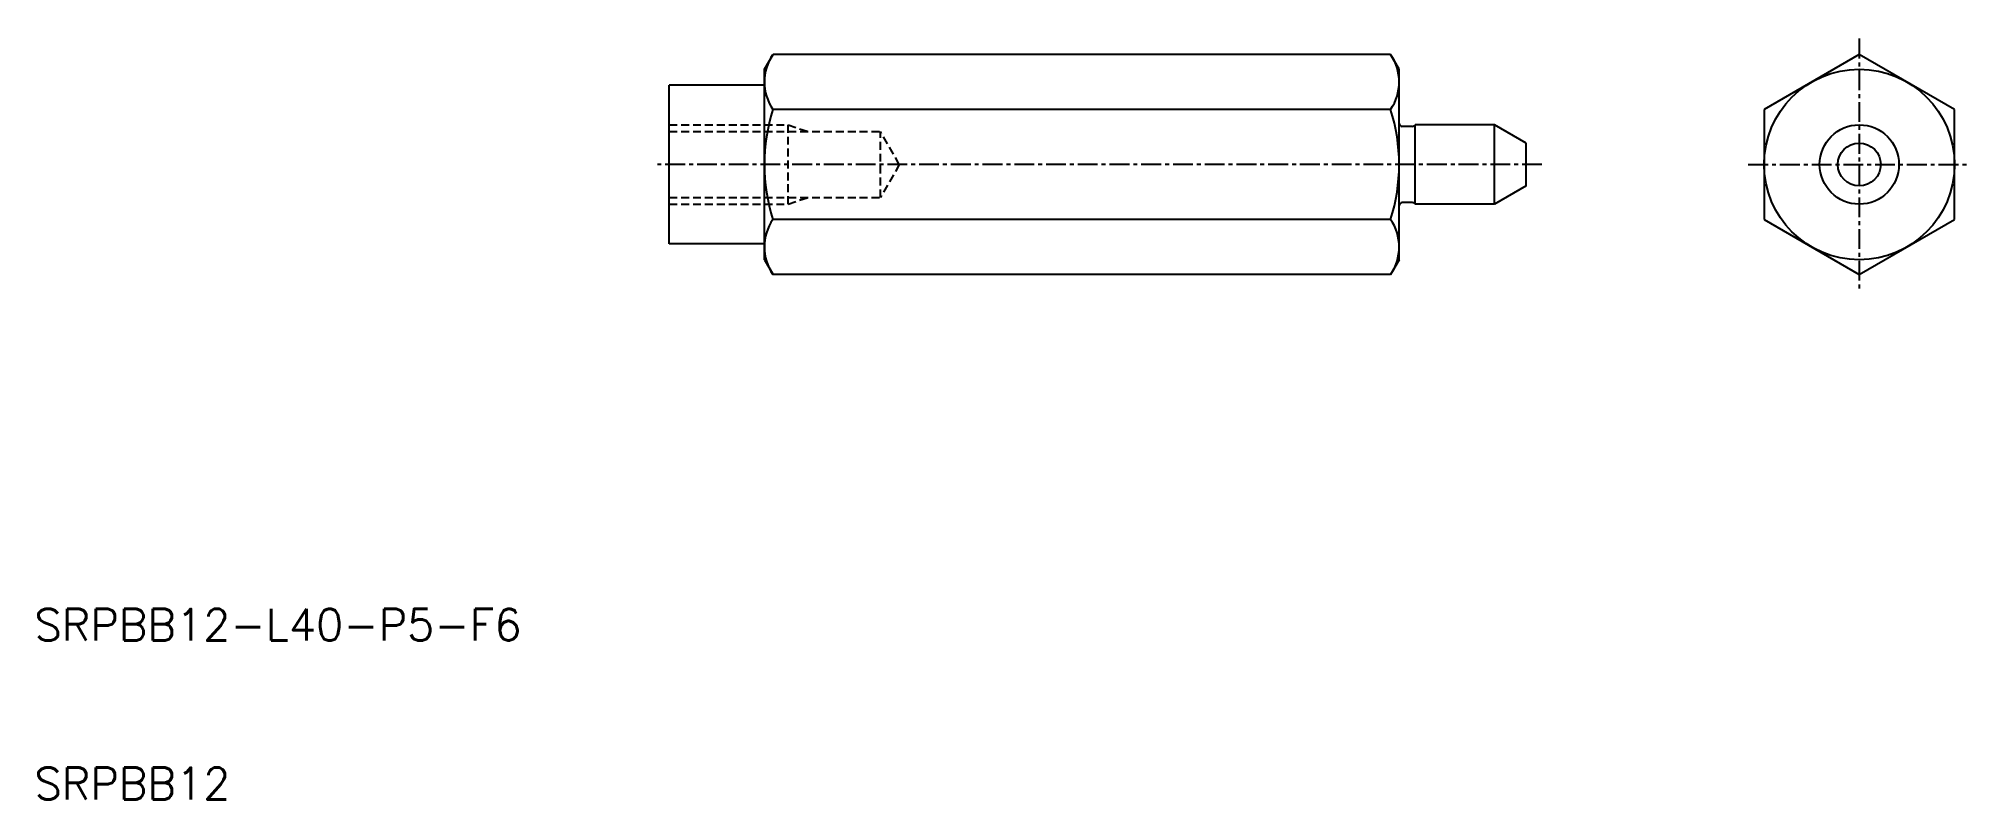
# Model space of a CAD drawing. Extents: x 10 to 132, y 10 to 58.
import ezdxf

# ---------------------------------------------------------------- set-up
doc = ezdxf.new("R2010")
doc.units = 0
doc.linetypes.add('CENTER', pattern=[2, 1.25, -0.25, 0.25, -0.25])
doc.linetypes.add('DASHED', pattern=[0.75, 0.5, -0.25])
doc.layers.get('0').update_dxf_attribs({"linetype": 'CONTINUOUS'})
doc.layers.add('CENTER', color=1, linetype='CENTER')
doc.styles.get("Standard").update_dxf_attribs({"font": 'txt.shx'})

msp = doc.modelspace()

# ---------------------------------------------------------------- linework, layer by layer
at = {"color": 7, "linetype": 'CONTINUOUS'}
for p, q in [((56, 56), (56.54, 56.93)), ((95.46, 56.93), (56.54, 56.93)), ((96, 56), (95.46, 56.93)), ((125, 56.93), (119, 53.46)), ((131, 53.46), (125, 56.93)), ((50, 45), (50, 55)), ((56, 55), (50, 55)), ((56, 44), (56, 56)), ((96, 44), (96, 56)), ((95.46, 53.46), (56.54, 53.46)), ((96.83, 52.4), (96.2, 52.4)), ((102, 52.5), (97, 52.5)), ((97, 47.5), (97, 52.5)), ((102, 47.5), (102, 52.5)), ((104, 51.35), (102, 52.5)), ((119, 53.46), (119, 46.54)), ((131, 46.54), (131, 53.46)), ((104, 48.65), (104, 51.35)), ((96.83, 47.6), (96.2, 47.6)), ((102, 47.5), (97, 47.5)), ((104, 48.65), (102, 47.5)), ((95.46, 46.54), (56.54, 46.54)), ((119, 46.54), (125, 43.07)), ((125, 43.07), (131, 46.54)), ((56, 45), (50, 45)), ((56, 44), (56.54, 43.07)), ((96, 44), (95.46, 43.07)), ((95.46, 43.07), (56.54, 43.07))]:
    msp.add_line(p, q, dxfattribs=at)
at = {"color": 3, "linetype": 'DASHED'}
for p, q in [((50, 52.5), (57.5, 52.5)), ((57.5, 47.5), (57.5, 52.5)), ((57.5, 52.5), (58.75, 52.07)), ((50, 52.07), (63.31, 52.07)), ((64.5, 50), (63.31, 52.07)), ((63.31, 47.93), (63.31, 52.07)), ((64.5, 50), (63.31, 47.93)), ((50, 47.93), (63.31, 47.93)), ((50, 47.5), (57.5, 47.5)), ((57.5, 47.5), (58.75, 47.93))]:
    msp.add_line(p, q, dxfattribs=at)
at = {"color": 7, "linetype": 'CONTINUOUS'}
for radius in [6, 2.5, 1.35]:
    msp.add_circle((125, 50), radius, dxfattribs=at)
for centre, radius, start, end in [((59.07, 55.2), 3.07, 145.6158, 214.3842), ((92.93, 55.2), 3.07, 325.6158, 34.3842), ((67.46, 50), 11.46, 162.412, 197.588), ((84.54, 50), 11.46, 342.412, 17.588), ((96.2, 52.6), 0.2, 180, 270), ((96.83, 52.6), 0.2, 270, 330), ((96.2, 47.4), 0.2, 90, 180), ((96.83, 47.4), 0.2, 30, 90), ((59.07, 44.8), 3.07, 145.6158, 214.3842), ((92.93, 44.8), 3.07, 325.6158, 34.3842)]:
    msp.add_arc(centre, radius, start, end, dxfattribs=at)
at = {"layer": 'CENTER', "color": 1, "linetype": 'CENTER'}
for p, q in [((125, 57.93), (125, 42.07)), ((105, 50), (49, 50)), ((118, 50), (132, 50))]:
    msp.add_line(p, q, dxfattribs=at)

# ---------------------------------------------------------------- texts
at = {"color": 7, "linetype": 'CONTINUOUS'}
for s, p in [('SRPBB12-L40-P5-F6', (10, 20)), ('SRPBB12', (10, 10))]:
    msp.add_text(s, height=2, dxfattribs=at).set_placement(p)

doc.saveas('drawing.dxf')
